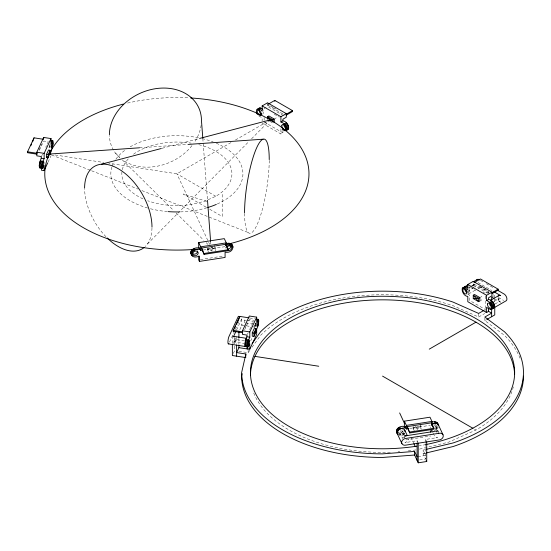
<?xml version="1.0" encoding="UTF-8"?>
<svg xmlns="http://www.w3.org/2000/svg" width="551" height="551" viewBox="0 0 551 551"><rect width="100%" height="100%" fill="white"/><g stroke="black" fill="none" stroke-linecap="round" stroke-linejoin="round"><path stroke-width="0.41" stroke-dasharray="2.75 2.07" d="M267.531 102.81L267.517 106.398L284.846 116.399M469.796 288.586L469.803 286.913M471.828 285.742L473.185 284.963L473.199 281.375M437.446 426.357L437.411 426.818A2.831 2.232 -24.9 0 1 435.6 428.83M255.333 322.9L254.872 324.305M50.203 144.713L48.894 148.811M254.259 328.017L255.871 323.279L257.916 323.589M39.114 149.521L41.635 144.086M39.335 150.375L43.674 141.022L48.288 141.738L45.761 147.193M41.78 155.761L42.503 154.204M48.123 162.035L51.016 155.795M245.14 327.308L246.221 324.98M233.349 353.405L234.65 350.601L234.65 337.811M244.644 329.718L249.341 319.587L253.956 320.303M247.447 334.326L248.17 332.77M249.617 329.656L253.598 321.081M250.705 340.959L252.151 337.839M229.512 342.061L234.65 330.993M235.373 329.443L237.536 324.78M236.537 330.049L242.137 317.996A4.133 0.875 -81.2 0 0 241.214 323.354A4.133 0.875 -81.2 0 0 242.151 324.663L239.623 330.097M236.62 336.558L233.404 343.487A4.133 0.875 -81.2 0 0 234.32 337.715M434.181 430.2A4.133 3.258 -24.9 0 0 435.228 430.049L437.143 429.091L438.41 427.514M238.9 351.256L248.136 352.688L250.12 349.926M252.096 347.164L260.513 335.435A140.904 81.348 0 0 1 452.998 305.66L478.654 317.025L484.742 313.512M147.475 243.941L249.114 141.276M251.531 138.831L268.468 121.723M436.234 429.67L435.504 428.099L437.157 426.784L437.88 428.361M244.575 320.055L244.238 322.659L244.575 320.055L246.214 320.303M244.554 340.883L235.552 339.485L235.091 340.89L235.146 342.075L244.21 343.487M235.215 342.095L235.552 339.485M210.33 247.936L207.396 249.734L208.581 252.289M415.998 426.495L413.064 428.299L414.249 430.848M273.076 107.355L267.91 104.366L267.91 105.289L269.287 104.49M266.161 107.176L264.136 108.347L264.129 110.021L262.799 110.792M230.993 142.571L176.878 173.813L108.822 163.289M235.442 140.002L266.581 122.026M274.88 118.651L276.209 117.886M262.138 123.135L280.927 133.983L282.918 132.832L282.918 130.573M469.053 287.47L471.174 286.245M471.883 285.838L474.005 284.612M467.544 291.396L473.915 287.718M468.681 293.952L475.864 289.805M479.735 286.637L488.53 291.713L485.417 293.511L483.22 292.244M480.548 297.216L481.877 296.452M480.548 300.577L481.877 299.813M491.644 297.113L494.757 295.315L493.372 294.516M493.703 301.707L498.655 298.849M495.025 303.994L499.977 301.135M519.999 358.212A140.904 81.348 0 0 0 504.571 335.435L484.88 320.62L486.237 319.842M198.773 144.658A55.038 31.779 0 0 1 215.799 196.287L204.4 201.335L191.121 204.511A55.038 31.779 0 0 1 147.723 200.771M513.318 386.892A132.102 76.265 0 0 1 475.954 430.035L448.597 442.157L419.187 449.189M162.159 148.274L198.759 138.666M419.635 459.961L425.592 459.038L423.12 453.707L423.12 450.112L425.606 449.52M423.12 453.707L425.606 453.115M404.338 434.822L399.606 435.338L398.876 433.761L404.358 433.134L405.088 434.705M203.147 250.051L225.483 246.593M200.344 259.59L223.527 256.001M409.641 428.485L430.324 425.289M405.915 439.85L430.751 436.006M418.223 443.204L417.086 440.752L404.971 442.625A4.133 3.258 -24.9 0 0 408.436 439.209M425.592 442.804L425.592 439.429L437.604 437.57A4.133 3.258 -24.9 0 1 434.188 435.173M417.933 456.627L425.592 455.443L423.12 450.112M139.431 147.806L188.373 144.403M49.762 146.718L51.801 147.034M48.874 147.234L50.237 147.448M55.231 154.996L103.719 162.497M249.734 317.996L254.837 318.788M247.034 320.434L253.577 321.447M245.87 322.914L252.413 323.926M255.43 325.283L257.469 325.6M254.541 325.799L255.905 326.013M255.161 326.089L256.518 326.295M241.634 325.111L250.994 326.557M251.841 326.688L254.397 327.08M211.798 247.709L214.732 248.597L215.923 251.153M416.735 426.047L420.399 427.163L421.343 429.195M206.79 201.404L183.276 194.007L206.777 207.575M51.677 155.024L90.819 170.452M91.618 170.769L137.943 189.034M141.938 190.612L248.177 232.501M273.819 107.776L276.03 109.057M267.91 105.289L284.888 115.09M274.246 114.181L279.302 117.101M269.611 121.179L272.972 123.121M258.86 115.972L262.138 117.859L262.138 120.876M264.129 121.985L282.918 132.832M479.487 286.341L487.607 291.031M489.081 292.801L473.578 283.848L473.578 282.932M473.185 284.963L487.621 293.297M470.526 287.326L475.582 290.246M467.833 294.144L469.796 295.274L469.796 300.55L485.693 309.731M215.799 196.287L176.878 173.813L209.642 244.417M209.711 209.27L222.198 216.481L222.198 192.588M474.473 429.181L475.954 430.035M480.424 280.335L483.323 282.009M486.216 283.682L494.178 288.283M478.034 282.553L491.788 290.501M498.455 297.45L503.628 300.433M494.598 298.821L500.508 302.23A4.133 2.39 60 0 1 497.98 297.884M115.572 153.233L119.856 157.462M122.308 159.88L173.723 210.627M176.175 213.044L203.718 240.236M206.17 242.654L208.002 244.465M435.965 426.302L438.81 432.445M436.413 427.521L437.143 429.091M432.742 432.301L433.768 434.512M425.592 439.429L426.729 441.888M417.19 428.712L417.679 429.759M411.032 437.501L413.525 442.873M402.292 431.523A1.322 1.04 -24.9 0 1 400.729 433.079A1.322 1.04 -24.9 0 1 400.157 431.364A1.322 1.04 -24.9 0 1 402.292 431.523L405.137 437.659M399.826 432.459L402.678 438.596M399.881 433.83L400.611 435.4M211.763 247.309L212.252 248.356M211.522 250.147L212.011 251.194M208.099 247.874L208.581 248.921M398.387 432.397L398.38 432.26A2.831 2.232 -24.9 0 1 398.518 431.647M202.823 138.515L207.431 199.434M210.613 241.476L210.806 244.052M468.846 290.921L468.88 291.541A2.831 1.632 60 0 1 467.778 292.836M494.757 295.315L494.757 297.871M494.757 298.725L494.757 302.981M488.53 291.713L488.53 294.275M485.417 296.039L485.417 312.403M484.88 317.741L484.88 320.62M478.654 313.429L478.654 317.025M425.592 443.645L425.592 459.038M420.861 425.62L420.861 428.141L413.519 429.277L413.519 426.756M420.399 423.802L420.399 427.163L413.064 428.299L413.064 424.938M417.086 440.752L417.086 442.439M404.358 433.134L404.358 434.643M404.358 435.393L404.358 437.652M280.927 128.707L280.927 133.983M264.129 117.466L264.129 120.476M248.136 349.809L248.136 352.688M238.9 338.39L238.9 344.292M236.62 338.245L236.62 343.301M232.37 335.903L232.37 343.576M215.193 247.055L215.193 249.582L207.851 250.712L207.851 248.191M214.732 245.236L214.732 248.597L207.396 249.734L207.396 246.373M467.82 290.79A1.322 0.765 60 0 1 467.696 291.259M469.19 289.509A4.133 2.39 60 0 1 468.019 294.014M479.122 286.954A4.133 2.39 60 0 1 478.02 288.559M474.204 286.424A1.322 0.765 60 0 1 474.067 284.585A1.322 0.765 60 0 1 475.547 285.893A1.322 0.765 60 0 1 474.666 286.837M415.909 449.905A132.102 76.265 0 0 1 411.735 450.491M410.888 450.601A132.102 76.265 0 0 1 406.652 451.097M399.785 451.724A132.102 76.265 0 0 1 398.063 451.848M390.28 452.247A132.102 76.265 0 0 1 252.992 391.01M255.891 323.203A4.133 0.875 -81.2 0 1 254.052 326.433M238.686 321.619A4.133 0.875 -81.2 0 1 238.177 323.396M430.765 427.81A4.133 3.258 -24.9 0 1 430.772 426.922M404.214 433.575A4.133 3.258 -24.9 0 1 399.509 435.338M402.678 438.038A1.322 1.04 -24.9 0 1 405.013 437.418M433.83 426.15A1.322 1.04 -24.9 0 1 435.834 426.068A1.322 1.04 -24.9 0 1 435.063 427.762M436.674 432.287A1.322 1.04 -24.9 0 1 437.577 431.832M438.217 431.881A1.322 1.04 -24.9 0 1 438.686 432.204M426.019 444.533A132.102 76.265 0 0 1 419.277 445.773M142.984 198.856A55.038 31.779 0 0 1 122.136 170.5M122.308 169.667A55.038 31.779 0 0 1 129.209 157.923M133.549 154.218A55.038 31.779 0 0 1 191.121 143.122M216.316 143.226A66.051 38.136 0 0 1 217.087 204.07M206.88 207.789A66.051 38.136 0 0 1 179.454 211.921M167.394 211.556A66.051 38.136 0 0 1 148.426 208.23M147.647 208.009A66.051 38.136 0 0 1 111.832 167.187M112.101 166.368A66.051 38.136 0 0 1 114.133 161.904M115.855 159.225A66.051 38.136 0 0 1 125.146 150.106M130.174 146.848A66.051 38.136 0 0 1 198.911 137.867M202.155 138.583A66.051 38.136 0 0 1 213.154 141.951M212.762 247.213A132.102 76.265 0 0 1 211.067 247.482M127.563 103.065A132.102 76.265 0 0 1 189.799 97.913M255.574 323.375A2.831 0.599 -81.2 0 1 254.335 325.255M403.835 431.695A2.831 2.232 -24.9 0 1 401.651 434.154A2.831 2.232 -24.9 0 1 398.662 433.389M399.888 430.097A2.831 2.232 -24.9 0 1 400.563 429.794M402.616 429.814A2.831 2.232 -24.9 0 1 403.153 430.124M434.567 424.49A2.831 2.232 -24.9 0 1 435.951 424.518M402.974 430.737A2.831 2.232 -24.9 0 1 400.57 432.68A2.831 2.232 -24.9 0 1 397.932 431.812M436.681 425.248A2.831 2.232 -24.9 0 1 434.87 427.259M269.232 160.403A47.655 10.07 -81.2 0 1 256.78 225.366A47.655 10.07 -81.2 0 1 244.568 212.769M50.017 144.08A2.831 0.599 -81.2 0 1 49.308 146.876A2.831 0.599 -81.2 0 1 48.667 146.69M201.129 125.235A47.655 37.585 -24.9 0 1 193.952 142.957M191.948 145.65A47.655 37.585 -24.9 0 1 122.887 160.162M119.539 157.524A47.655 37.585 -24.9 0 1 109.415 135.574M226.055 248.267A2.831 2.232 -24.9 0 1 225.607 247.199M105.985 236.751A47.655 27.516 60 0 1 84.606 188.965M151.98 227.928A47.655 27.516 60 0 1 145.326 246.476M263.006 111.688A2.831 1.632 60 0 1 263.178 112.356L263.213 112.983A2.831 1.632 60 0 1 262.545 114.181M498.386 299.455A1.322 0.765 60 0 0 499.785 301.197A1.322 0.765 60 0 0 499.785 299.331A1.322 0.765 60 0 0 498.386 299.455"/><path stroke-width="0.83" d="M51.016 152.028C51.463 148.453 54.005 144.851 52.937 141.008L52.228 141.221L51.016 143.832L51.009 138.576L43.667 137.447L36.814 152.221L36.807 155.83L41.421 156.546C41.091 160.203 38.384 163.847 39.507 167.766L42.668 168.289L44.135 165.341L44.135 170.617L41.415 170.197L41.415 167.931M42.427 168.372L42.083 165.155L42.654 162.077L44.135 158.654L44.149 153.35L51.009 138.576M247.082 346.496L247.082 348.762L249.803 349.182L256.683 334.361L256.683 329.085L258.15 325.703L258.812 320.737L258.164 319.442L256.683 322.397L256.676 317.142L249.334 316.005L242.481 330.786L242.474 334.395L247.089 335.104C246.758 338.769 244.052 342.412 245.174 346.324L247.654 346.744M249.803 349.182L249.803 343.907L248.095 346.937L247.681 344.726L248.322 340.642L249.803 337.219L249.817 331.916L256.676 317.142M284.199 130.608C291.803 131.358 288.228 121.275 282.918 120.869L282.911 119.188L286.286 117.232L286.265 113.63L267.531 102.81L262.166 105.916L262.138 111.171C258.226 106.508 254.245 110.407 257.462 114.505M285.604 130.752C288.972 127.839 284.068 122.763 280.927 122.019L280.9 116.729L262.166 105.916M486.595 312.548L486.595 307.272C495.177 314.387 497.167 300.784 488.585 299.434L488.579 297.747L491.953 295.797L491.933 292.195L473.199 281.375L467.833 284.474L467.806 289.736C459.21 282.518 461.462 296.128 467.806 296.424L467.806 301.7L486.595 312.548L488.585 311.398L488.585 308.381M491.272 309.318C494.64 306.404 489.736 301.328 486.595 300.584L486.567 295.295L467.833 284.474M225.862 243.68C235.89 240.711 234.747 254.004 225.083 252.172L225.083 257.448L199.414 261.415L199.414 256.139C188.573 260.389 189.668 248.033 199.414 249.451L198.691 247.881L198.725 242.598L224.319 238.638L226.282 242.874L226.309 246.469M199.414 249.451L199.428 247.771L200.667 250.436L202.32 250.175M200.667 250.436L200.695 246.834L198.725 242.598M232.288 246.49L232.033 244.796M404.358 426.446C399.544 425.317 393.731 430.241 397.953 434.532C394.853 430.434 401.748 427.287 405.088 428.017L404.358 426.446L404.393 421.164L429.987 417.203L431.95 421.439L431.977 425.035M405.088 428.017L405.095 426.336L406.335 429.002L407.988 428.74M406.335 429.002L406.363 425.4L404.393 421.164M437.955 425.055C438.376 421.605 433.844 421.219 431.529 422.238M283.868 124.299L283.834 124.884A2.831 1.632 60 0 0 286.465 128.452M489.536 302.864L489.502 303.449A2.831 1.632 60 0 0 491.616 306.838M231.062 246.077L231.014 246.683A2.831 2.232 -24.9 0 1 227.79 248.99M238.9 345.133L238.9 347.66L236.62 352.571L245.863 354.004L241.641 372.517A140.904 81.348 0 0 0 382.546 453.866L414.607 451.427L417.086 456.758M242.192 373.695L241.641 376.113A140.904 81.348 0 0 0 382.546 457.461L414.607 455.023L418.223 462.812L426.729 461.497L426.729 441.888M48.495 157.118L50.258 150.278L48.557 150.017L46.594 154.252L46.594 157.614L48.295 157.875L48.295 154.514L50.258 150.278L50.258 153.639M463.983 288.152L465.092 286.548L467.806 287.443M191.762 255.292C188.277 250.85 194.599 247.013 198.691 247.881M27.55 151.807L36.951 153.261L36.951 154.177L27.55 152.723L27.55 151.807L34.031 137.833L43.433 139.286M30.794 145.739L31.51 144.183M32.592 141.855L34.031 137.833M46.594 157.614L47.248 156.202M44.135 170.617L47.758 162.814M233.218 330.373L242.619 331.826L242.619 332.742L233.218 331.289L233.218 330.373L239.699 316.398L249.1 317.851M233.218 331.289L233.941 329.732M234.657 328.182L235.38 326.633M236.462 324.305L239.341 318.092M252.262 332.818L254.225 328.582L255.926 328.844L255.926 332.205L253.963 336.441L252.262 336.179L252.262 332.818L253.963 333.079L255.926 332.205M235.842 331.557L233.39 336.826A4.133 0.875 -81.2 0 1 234.244 337.026M258.509 108.85L260.079 107.92L262.806 109.256M252.096 343.569L260.513 331.84A140.904 81.348 0 0 1 452.998 302.065L478.654 313.429L484.067 310.303M256.89 109.449L259.425 107.982M258.088 109.07L260.079 107.92M258.825 109.263L260.816 108.113M268.599 103.974L274.791 100.399L292.505 110.627L292.505 111.543L286.313 115.118M268.061 121.172L270.286 119.884L272.972 119.76L274.219 119.037L274.219 122.398M280.9 116.729L286.265 113.63M286.313 114.202L292.505 110.627M280.927 122.019L282.918 120.869M284.233 123.934L286.231 122.783M284.97 124.588L286.968 123.438M285.632 125.414L287.622 124.264M286.169 126.351L288.159 125.201M286.548 127.336L288.538 126.186M286.74 128.3L288.731 127.15M286.734 129.182L288.724 128.032M284.936 130.807L288.524 128.762M462.565 288.015L468.019 284.86M473.151 281.898L477.545 279.357M462.186 288.566L465.747 286.486M464.493 287.829L466.483 286.678A4.133 2.39 60 0 1 467.985 287.76M474.266 282.539L480.458 278.964L498.173 289.192L498.173 290.108L491.981 293.683M479.887 297.602L478.64 298.318L473.268 298.58L473.268 295.219L474.514 294.503L479.887 297.602L479.887 300.963L478.64 301.679L473.268 298.58M486.567 295.295L491.933 292.195M491.981 292.767L498.173 289.192M486.595 300.584L488.585 299.434M490.459 300.371L499.082 295.391M489.901 302.499L491.898 301.349M490.638 303.153L492.635 302.003M491.299 303.98L493.29 302.83M491.836 304.917L493.827 303.766M492.215 305.901L494.206 304.751M492.408 306.866L494.399 305.715M492.401 307.747L494.392 306.59M490.604 309.373L494.192 307.327M493.331 308.188L505.784 300.998A4.133 2.39 60 0 0 506.679 297.54A4.133 2.39 60 0 0 503.586 293.724L497.071 289.957M429.25 349.148L475.954 322.183M486.912 319.449L494.757 314.917L494.757 306.397M288.139 129.299L286.933 129.657M493.806 307.864L492.601 308.223A4.133 2.39 60 0 0 494.226 304.731A4.133 2.39 60 0 0 490.397 300.722M139.431 147.806L49.28 154.073L48.295 154.514L46.594 154.252M101.446 164.212L161.333 148.494M199.586 138.446L270.286 119.884M426.44 449.32L452.998 442.97A140.904 81.348 0 0 0 504.571 331.84L484.88 317.025L491.644 313.12L488.186 311.122M426.44 452.915L452.998 446.565A140.904 81.348 0 0 0 523.45 376.113M200.695 246.834L226.282 242.874M201.57 248.04L225.765 244.293L228.286 249.72L228.286 250.636L204.084 254.383L201.57 248.04L204.084 254.383M225.841 245.367L230.614 244.858L232.763 246.366M204.084 253.467L228.286 249.72M406.363 425.4L431.95 421.439M407.237 426.605L431.433 422.858L433.954 428.285L433.954 429.201L409.751 432.948L407.237 426.605L409.751 432.948M431.509 423.933C433.795 423.333 437.983 422.493 438.692 425.744L437.184 422.672M409.751 432.032L433.954 428.285M432.246 430.503L430.751 430.73L430.751 432.239M188.373 144.403L263.068 139.21M50.699 140.484L52.738 140.801M51.133 140.663L52.497 140.877M50.892 140.691L52.937 141.008M50.864 141.008L52.228 141.221M49.28 154.073L50.981 154.342M36.814 152.221L44.149 153.35M41.415 158.233L44.135 158.654M40.202 160.844L42.923 161.264M39.934 161.657L42.654 162.077M39.693 162.621L42.413 163.041M39.5 163.668L42.22 164.095M39.362 164.735L42.083 165.155M39.286 165.741L42.014 166.161M39.293 166.616L42.014 167.036M39.362 167.304L42.09 167.724M39.507 167.766L42.668 168.289M256.367 319.05L258.405 319.366M256.532 319.573L257.896 319.787M242.481 330.786L249.817 331.916M247.082 336.799L249.803 337.219M233.906 336.379L246.662 338.355A4.133 0.875 -81.2 0 0 245.87 339.409L248.591 339.829M245.601 340.222L248.322 340.642M245.36 341.186L248.081 341.606M245.167 342.233L247.888 342.653M245.03 343.301L247.75 343.721M244.954 344.306L247.681 344.726M244.961 345.181L247.681 345.601M245.03 345.87L248.604 346.489M245.174 346.324L247.895 346.751M228.362 343.886L248.095 346.937M238.9 347.66L248.136 349.093M254.948 356.373L318.747 366.243M245.863 357.599L232.37 355.512L232.37 344.423M274.219 119.037L268.847 115.937L267.6 116.654L267.6 119.174M382.546 376.113L472.985 428.327M282.236 129.464L283.545 130.229M493.958 291.755L500.473 295.522A4.133 2.39 60 0 0 498.166 296.259M493.861 298.394L491.644 297.113L491.644 299.641M271.361 121.179L267.6 116.654L272.972 119.76L272.972 122.281M191.032 253.722L192.285 255.967M437.701 423.361L442.99 434.753M436.454 422.162L437.184 423.733M435.552 421.852L436.282 423.423M434.546 421.777L435.276 423.347A4.133 3.258 -24.9 0 0 431.578 425.193M431.798 424.552L433.596 428.43M426.164 460.271L426.729 461.497M399.64 412.94L404.627 423.685M413.884 443.638L415.309 446.709M404.758 430.145L407.148 435.304M399.833 427.142L400.563 428.719M398.828 427.535L399.558 429.105M397.925 428.12L398.655 429.69M397.195 428.857L397.925 430.427M396.679 429.704L397.409 431.275M396.417 430.6L397.147 432.17M396.424 431.481L397.429 433.857M397.361 433.837L401.92 443.658M232.295 245.608L233.025 247.179M231.516 244.107L232.246 245.677M230.786 243.597L231.516 245.167M229.884 243.287L230.614 244.858M228.879 243.211L229.609 244.782M227.205 248.315L228.286 250.636M194.166 248.584L194.896 250.154M199.414 261.415L198.691 259.845L198.691 256.077M193.16 248.969L193.89 250.54M192.258 249.555L192.988 251.125M191.528 250.292L192.258 251.869M191.011 251.139L191.741 252.709M190.749 252.034L191.479 253.605M190.756 252.916L191.486 254.486M197.389 250.967L197.444 251.559A2.831 2.232 -24.9 0 1 195.605 253.887A2.831 2.232 -24.9 0 1 192.664 253.687L192.76 254.286A2.831 2.232 -24.9 0 0 195.633 255.685A2.831 2.232 -24.9 0 0 198.167 253.129L198.119 252.537A2.831 2.232 -24.9 0 0 195.247 251.132A2.831 2.232 -24.9 0 0 192.712 253.694M202.761 137.654L201.459 120.49A47.655 37.585 -24.9 0 0 155.437 88.704A47.655 37.585 -24.9 0 0 109.408 134.733M207.5 200.288L210.613 241.476M464.886 288.958L464.92 289.578A2.831 1.632 60 0 0 466.759 292.485M259.218 110.393L259.252 111.013A2.831 1.632 60 0 0 261.615 114.181M43.667 137.447L43.674 138.873M491.644 308.904L491.644 316.715M431.433 422.858L431.433 423.774M418.223 443.204L418.223 462.812M417.086 443.279L417.086 460.354M414.607 451.427L414.607 455.023M274.791 100.399L274.791 101.315M245.863 354.004L245.863 356.16M239.699 316.398L239.699 317.314M238.9 331.654L238.9 337.549M236.62 344.988L236.62 356.166M225.765 244.293L225.765 245.209M466.883 291.327A1.322 0.765 60 0 1 465.981 289.447M476.629 280.225A4.133 2.39 60 0 1 479.701 279.922M491.774 305.667A1.322 0.765 60 0 1 490.631 303.684M250.45 375.286A132.102 76.265 0 0 1 381.829 299.84A132.102 76.265 0 0 1 514.613 374.46M238.872 316.474A4.133 0.875 -81.2 0 0 237.88 317.342L229.14 336.165A4.133 0.875 -81.2 0 0 227.942 341.668A4.133 0.875 -81.2 0 0 228.872 343.438M406.032 436.006A4.133 3.258 -24.9 0 0 405.026 435.931L437.652 430.868A4.133 3.258 -24.9 0 0 436.647 431.247M397.877 434.519A4.133 3.258 -24.9 0 1 400.047 428.878A4.133 3.258 -24.9 0 1 405.013 431.839M416.735 446.179A132.102 76.265 0 0 1 254.08 354.754A132.102 76.265 0 0 1 470.823 315.778A132.102 76.265 0 0 1 426.86 444.361M216.316 204.407A66.051 38.136 0 0 1 207.644 207.562M179.454 211.921A66.051 38.136 0 0 1 168.255 211.625M190.667 97.968A132.102 76.265 0 0 1 307.637 162.993A132.102 76.265 0 0 1 227.019 244.375M197.561 249.142A132.102 76.265 0 0 1 50.169 195.391A132.102 76.265 0 0 1 123.458 104.063M244.568 212.769A47.655 10.07 -81.2 0 1 256.904 147.289A47.655 10.07 -81.2 0 1 269.232 159.618M39.658 164.639A2.831 0.599 -81.2 0 1 40.023 162.511M40.202 161.918A2.831 0.599 -81.2 0 1 40.581 161.181M226.613 247.557A2.831 2.232 -24.9 0 1 229.609 245.863A2.831 2.232 -24.9 0 1 231.792 247.647L231.744 248.26A2.831 2.232 -24.9 0 1 227.839 250.464M144.1 247.551A47.655 27.516 60 0 1 107.176 237.942M84.599 188.18A47.655 27.516 60 0 1 118.293 168.73A47.655 27.516 60 0 1 151.986 227.095M51.36 145.967L51.353 146.594A2.831 0.599 -81.2 0 0 52.028 147.296A2.831 0.599 -81.2 0 0 52.8 143.797L52.813 143.164A2.831 0.599 -81.2 0 0 52.131 142.461A2.831 0.599 -81.2 0 0 51.36 145.967M257.028 324.532L257.021 325.159A2.831 0.599 -81.2 0 0 257.696 325.861A2.831 0.599 -81.2 0 0 258.467 322.363L258.481 321.729A2.831 0.599 -81.2 0 0 257.799 321.026A2.831 0.599 -81.2 0 0 257.028 324.532M281.878 125.449L281.837 126.034A2.831 1.632 60 0 0 283.696 129.271A2.831 1.632 60 0 0 285.797 128.638L285.838 128.059A2.831 1.632 60 0 0 283.979 124.822A2.831 1.632 60 0 0 281.878 125.449M487.545 304.014L487.504 304.6A2.831 1.632 60 0 0 489.364 307.837A2.831 1.632 60 0 0 491.464 307.203L491.506 306.625A2.831 1.632 60 0 0 489.646 303.387A2.831 1.632 60 0 0 487.545 304.014M255.926 328.844L253.963 336.441L253.963 333.079L255.926 328.844M438.796 433.327L406.163 438.382A4.133 3.258 -24.9 0 0 401.624 442.405A4.133 3.258 -24.9 0 0 406.115 445.084L438.741 440.022A4.133 3.258 -24.9 0 0 443.279 435.999A4.133 3.258 -24.9 0 0 438.796 433.327M478.64 298.318L473.268 295.219L478.64 301.679L478.64 298.318M466.89 292.691L466.855 292.071A2.831 1.632 60 0 0 464.748 289.013A2.831 1.632 60 0 0 462.895 290.108L462.93 290.728A2.831 1.632 60 0 0 465.03 293.786A2.831 1.632 60 0 0 466.89 292.691M261.222 114.133L261.188 113.506A2.831 1.632 60 0 0 259.08 110.448A2.831 1.632 60 0 0 257.227 111.543L257.262 112.163A2.831 1.632 60 0 0 259.363 115.221A2.831 1.632 60 0 0 261.222 114.133M249.472 341.42L249.458 340.849A2.831 0.599 -81.2 0 0 248.687 340.663A2.831 0.599 -81.2 0 0 248.012 344.292L248.019 344.864A2.831 0.599 -81.2 0 0 248.79 345.05A2.831 0.599 -81.2 0 0 249.472 341.42M43.804 162.855L43.791 162.283A2.831 0.599 -81.2 0 0 43.019 162.097A2.831 0.599 -81.2 0 0 42.344 165.727L42.351 166.299A2.831 0.599 -81.2 0 0 43.123 166.485A2.831 0.599 -81.2 0 0 43.804 162.855"/></g></svg>
